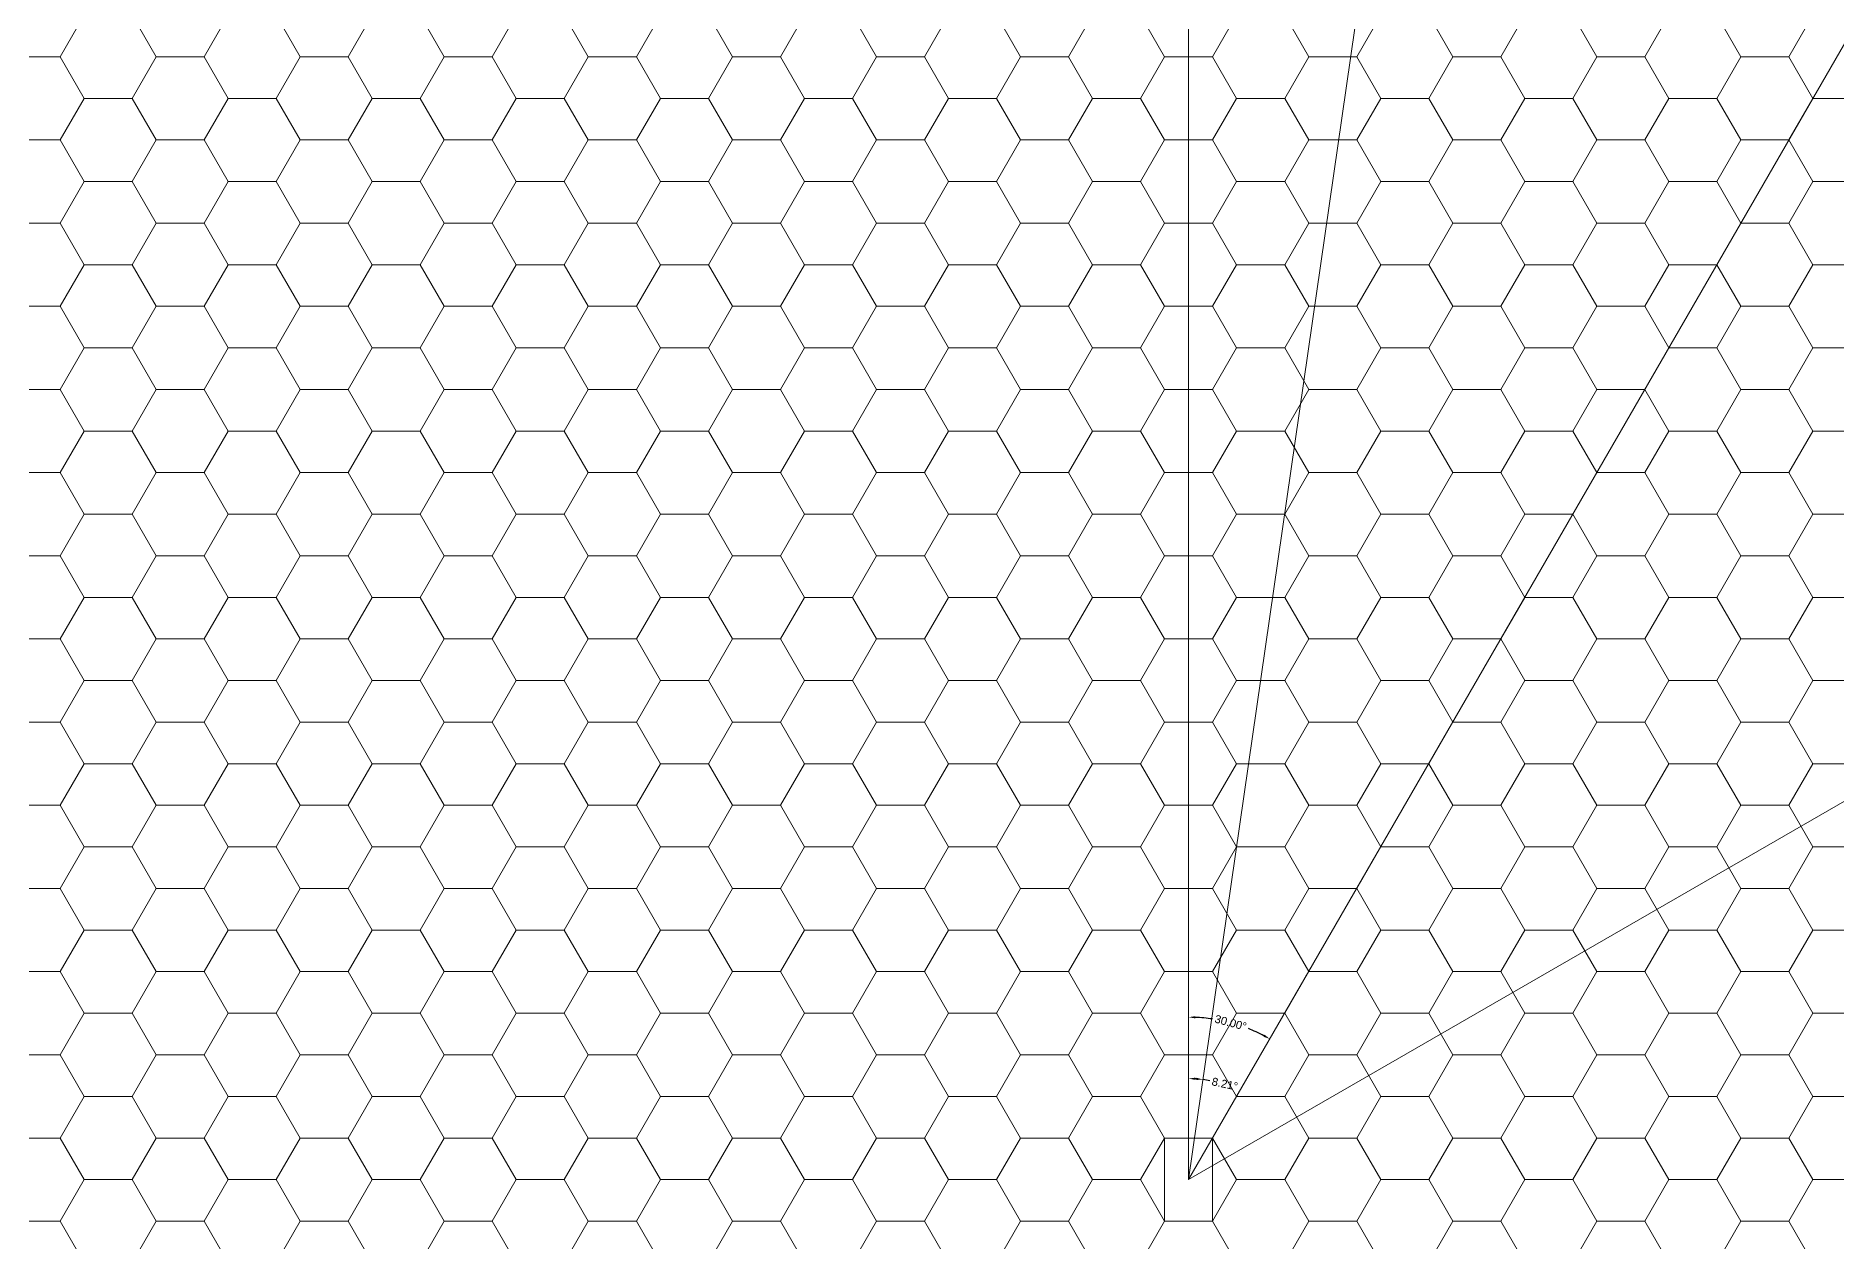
# Model space of a CAD drawing. Header units: inches. Extents: x 59 to 241, y -1 to 185.
# Drawn here: x 126 to 163.5, y 85.3 to 110.42 of the extents above; entities that cross this region are included whole.
import ezdxf

# ---------------------------------------------------------------- set-up
doc = ezdxf.new("R2010")
doc.units = ezdxf.units.IN
doc.header["$MEASUREMENT"] = 0
doc.layers.get('0').update_dxf_attribs({"lineweight": 0})
doc.layers.add('Dimensions', color=7, linetype='Continuous', lineweight=0)
doc.styles.get("Standard").update_dxf_attribs({"font": 'arial.ttf'})
doc.dimstyles.get("Standard").update_dxf_attribs({"dimtxt": 0.166667, "dimasz": 0.14, "dimexe": 0.13, "dimexo": 0.0625, "dimgap": 0.06, "dimtad": 0, "dimzin": 0, "dimdsep": 46, "dimtxsty": 'Standard', "dimcen": 0, "dimazin": 0, "dimtfac": 1, "dimtofl": 0, "dimtmove": 0, "dimatfit": 3, "dimfxl": 1, "dimtfillclr": 7, "dimtolj": 1, "dimtzin": 0, "dimarcsym": 0})

# ---------------------------------------------------------------- blocks, each defined once
blk = doc.blocks.new('*D2')
at = {"layer": 'Defpoints', "color": 0}
for p in [(150, 183.597), (201.759, 176.251), (151.157, 89.781), (150, 86.602), (150, 86.602)]:
    blk.add_point(p, dxfattribs=at)
at = {"layer": 'Dimensions', "color": 7, "linetype": 'ByBlock', "lineweight": -2}
for start, end in [(81.5757, 87.6283), (62.3717, 68.4243)]:
    blk.add_arc((150, 86.602), 3.382, start, end, dxfattribs=at)
at = {"layer": 'Dimensions', "color": 7}
for points in [[(150.14, 90.005), (150.139, 89.959), (150, 89.985)], [(151.557, 89.579), (151.58, 89.62), (151.691, 89.532)]]:
    blk.add_solid(points, dxfattribs=at)
at = {"layer": 'Dimensions', "color": 7, "lineweight": 0, "insert": (150.875, 89.87), "char_height": 0.16667, "attachment_point": 5, "rotation": 345}
blk.add_mtext('\\A1;30.00%%d', dxfattribs=at)
blk = doc.blocks.new('*D3')
at = {"layer": 'Defpoints', "color": 0}
for p in [(150, 183.597), (162, 169.741), (150.201, 88.698), (150, 86.602), (150, 86.602)]:
    blk.add_point(p, dxfattribs=at)
at = {"layer": 'Dimensions', "color": 7, "linetype": 'ByBlock', "lineweight": -2}
for start, end in [(85.5982, 86.1885), (77.9753, 81.7868)]:
    blk.add_arc((150, 86.602), 2.105, start, end, dxfattribs=at)
at = {"layer": 'Dimensions', "color": 7}
for points in [[(150.141, 88.726), (150.139, 88.679), (150, 88.707)], [(150.159, 88.678), (150.164, 88.724), (150.301, 88.686)]]:
    blk.add_solid(points, dxfattribs=at)
at = {"layer": 'Dimensions', "color": 7, "lineweight": 0, "insert": (150.754, 88.594), "char_height": 0.16667, "attachment_point": 5, "rotation": 347.9753}
blk.add_mtext('\\A1;8.21%%d', dxfattribs=at)

msp = doc.modelspace()

# ---------------------------------------------------------------- linework, layer by layer
at = {"color": 7, "linetype": 'Continuous', "lineweight": 0}
for q in [(150, 183.597), (201.759, 176.251), (162, 169.741), (240.92, 139.095)]:
    msp.add_line((150, 86.602), q, dxfattribs=at)
at = {"color": 251, "linetype": 'Continuous', "lineweight": 0}
for p, q in [((149.5, 87.469), (149.5, 85.736)), ((150.5, 87.469), (150.5, 85.736))]:
    msp.add_line(p, q, dxfattribs=at)
at = {"color": 251, "linetype": 'Continuous', "lineweight": 0, "flags": 128}
for points in [[(126.5, 111.717), (125.5, 111.717), (125, 110.851), (125.5, 109.985), (126.5, 109.985), (127, 110.851)], [(129.5, 111.717), (128.5, 111.717), (128, 110.851), (128.5, 109.985), (129.5, 109.985), (130, 110.851)], [(132.5, 111.717), (131.5, 111.717), (131, 110.851), (131.5, 109.985), (132.5, 109.985), (133, 110.851)], [(135.5, 111.717), (134.5, 111.717), (134, 110.851), (134.5, 109.985), (135.5, 109.985), (136, 110.851)], [(138.5, 111.717), (137.5, 111.717), (137, 110.851), (137.5, 109.985), (138.5, 109.985), (139, 110.851)], [(141.5, 111.717), (140.5, 111.717), (140, 110.851), (140.5, 109.985), (141.5, 109.985), (142, 110.851)], [(144.5, 111.717), (143.5, 111.717), (143, 110.851), (143.5, 109.985), (144.5, 109.985), (145, 110.851)], [(147.5, 111.717), (146.5, 111.717), (146, 110.851), (146.5, 109.985), (147.5, 109.985), (148, 110.851)], [(150.5, 111.717), (149.5, 111.717), (149, 110.851), (149.5, 109.985), (150.5, 109.985), (151, 110.851)], [(153.5, 111.717), (152.5, 111.717), (152, 110.851), (152.5, 109.985), (153.5, 109.985), (154, 110.851)], [(156.5, 111.717), (155.5, 111.717), (155, 110.851), (155.5, 109.985), (156.5, 109.985), (157, 110.851)], [(159.5, 111.717), (158.5, 111.717), (158, 110.851), (158.5, 109.985), (159.5, 109.985), (160, 110.851)], [(162.5, 111.717), (161.5, 111.717), (161, 110.851), (161.5, 109.985), (162.5, 109.985), (163, 110.851)], [(128, 110.851), (127, 110.851), (126.5, 109.985), (127, 109.119), (128, 109.119), (128.5, 109.985)], [(131, 110.851), (130, 110.851), (129.5, 109.985), (130, 109.119), (131, 109.119), (131.5, 109.985)], [(134, 110.851), (133, 110.851), (132.5, 109.985), (133, 109.119), (134, 109.119), (134.5, 109.985)], [(137, 110.851), (136, 110.851), (135.5, 109.985), (136, 109.119), (137, 109.119), (137.5, 109.985)], [(140, 110.851), (139, 110.851), (138.5, 109.985), (139, 109.119), (140, 109.119), (140.5, 109.985)], [(143, 110.851), (142, 110.851), (141.5, 109.985), (142, 109.119), (143, 109.119), (143.5, 109.985)], [(146, 110.851), (145, 110.851), (144.5, 109.985), (145, 109.119), (146, 109.119), (146.5, 109.985)], [(149, 110.851), (148, 110.851), (147.5, 109.985), (148, 109.119), (149, 109.119), (149.5, 109.985)], [(152, 110.851), (151, 110.851), (150.5, 109.985), (151, 109.119), (152, 109.119), (152.5, 109.985)], [(155, 110.851), (154, 110.851), (153.5, 109.985), (154, 109.119), (155, 109.119), (155.5, 109.985)], [(158, 110.851), (157, 110.851), (156.5, 109.985), (157, 109.119), (158, 109.119), (158.5, 109.985)], [(161, 110.851), (160, 110.851), (159.5, 109.985), (160, 109.119), (161, 109.119), (161.5, 109.985)], [(164, 110.851), (163, 110.851), (162.5, 109.985), (163, 109.119), (164, 109.119), (164.5, 109.985)], [(126.5, 109.985), (125.5, 109.985), (125, 109.119), (125.5, 108.253), (126.5, 108.253), (127, 109.119)], [(129.5, 109.985), (128.5, 109.985), (128, 109.119), (128.5, 108.253), (129.5, 108.253), (130, 109.119)], [(132.5, 109.985), (131.5, 109.985), (131, 109.119), (131.5, 108.253), (132.5, 108.253), (133, 109.119)], [(135.5, 109.985), (134.5, 109.985), (134, 109.119), (134.5, 108.253), (135.5, 108.253), (136, 109.119)], [(138.5, 109.985), (137.5, 109.985), (137, 109.119), (137.5, 108.253), (138.5, 108.253), (139, 109.119)], [(141.5, 109.985), (140.5, 109.985), (140, 109.119), (140.5, 108.253), (141.5, 108.253), (142, 109.119)], [(144.5, 109.985), (143.5, 109.985), (143, 109.119), (143.5, 108.253), (144.5, 108.253), (145, 109.119)], [(147.5, 109.985), (146.5, 109.985), (146, 109.119), (146.5, 108.253), (147.5, 108.253), (148, 109.119)], [(150.5, 109.985), (149.5, 109.985), (149, 109.119), (149.5, 108.253), (150.5, 108.253), (151, 109.119)], [(153.5, 109.985), (152.5, 109.985), (152, 109.119), (152.5, 108.253), (153.5, 108.253), (154, 109.119)], [(156.5, 109.985), (155.5, 109.985), (155, 109.119), (155.5, 108.253), (156.5, 108.253), (157, 109.119)], [(159.5, 109.985), (158.5, 109.985), (158, 109.119), (158.5, 108.253), (159.5, 108.253), (160, 109.119)], [(162.5, 109.985), (161.5, 109.985), (161, 109.119), (161.5, 108.253), (162.5, 108.253), (163, 109.119)], [(128, 109.119), (127, 109.119), (126.5, 108.253), (127, 107.387), (128, 107.387), (128.5, 108.253)], [(131, 109.119), (130, 109.119), (129.5, 108.253), (130, 107.387), (131, 107.387), (131.5, 108.253)], [(134, 109.119), (133, 109.119), (132.5, 108.253), (133, 107.387), (134, 107.387), (134.5, 108.253)], [(137, 109.119), (136, 109.119), (135.5, 108.253), (136, 107.387), (137, 107.387), (137.5, 108.253)], [(140, 109.119), (139, 109.119), (138.5, 108.253), (139, 107.387), (140, 107.387), (140.5, 108.253)], [(143, 109.119), (142, 109.119), (141.5, 108.253), (142, 107.387), (143, 107.387), (143.5, 108.253)], [(146, 109.119), (145, 109.119), (144.5, 108.253), (145, 107.387), (146, 107.387), (146.5, 108.253)], [(149, 109.119), (148, 109.119), (147.5, 108.253), (148, 107.387), (149, 107.387), (149.5, 108.253)], [(152, 109.119), (151, 109.119), (150.5, 108.253), (151, 107.387), (152, 107.387), (152.5, 108.253)], [(155, 109.119), (154, 109.119), (153.5, 108.253), (154, 107.387), (155, 107.387), (155.5, 108.253)], [(158, 109.119), (157, 109.119), (156.5, 108.253), (157, 107.387), (158, 107.387), (158.5, 108.253)], [(161, 109.119), (160, 109.119), (159.5, 108.253), (160, 107.387), (161, 107.387), (161.5, 108.253)], [(164, 109.119), (163, 109.119), (162.5, 108.253), (163, 107.387), (164, 107.387), (164.5, 108.253)], [(126.5, 108.253), (125.5, 108.253), (125, 107.387), (125.5, 106.521), (126.5, 106.521), (127, 107.387)], [(129.5, 108.253), (128.5, 108.253), (128, 107.387), (128.5, 106.521), (129.5, 106.521), (130, 107.387)], [(132.5, 108.253), (131.5, 108.253), (131, 107.387), (131.5, 106.521), (132.5, 106.521), (133, 107.387)], [(135.5, 108.253), (134.5, 108.253), (134, 107.387), (134.5, 106.521), (135.5, 106.521), (136, 107.387)], [(138.5, 108.253), (137.5, 108.253), (137, 107.387), (137.5, 106.521), (138.5, 106.521), (139, 107.387)], [(141.5, 108.253), (140.5, 108.253), (140, 107.387), (140.5, 106.521), (141.5, 106.521), (142, 107.387)], [(144.5, 108.253), (143.5, 108.253), (143, 107.387), (143.5, 106.521), (144.5, 106.521), (145, 107.387)], [(147.5, 108.253), (146.5, 108.253), (146, 107.387), (146.5, 106.521), (147.5, 106.521), (148, 107.387)], [(150.5, 108.253), (149.5, 108.253), (149, 107.387), (149.5, 106.521), (150.5, 106.521), (151, 107.387)], [(153.5, 108.253), (152.5, 108.253), (152, 107.387), (152.5, 106.521), (153.5, 106.521), (154, 107.387)], [(156.5, 108.253), (155.5, 108.253), (155, 107.387), (155.5, 106.521), (156.5, 106.521), (157, 107.387)], [(159.5, 108.253), (158.5, 108.253), (158, 107.387), (158.5, 106.521), (159.5, 106.521), (160, 107.387)], [(162.5, 108.253), (161.5, 108.253), (161, 107.387), (161.5, 106.521), (162.5, 106.521), (163, 107.387)], [(128, 107.387), (127, 107.387), (126.5, 106.521), (127, 105.655), (128, 105.655), (128.5, 106.521)], [(131, 107.387), (130, 107.387), (129.5, 106.521), (130, 105.655), (131, 105.655), (131.5, 106.521)], [(134, 107.387), (133, 107.387), (132.5, 106.521), (133, 105.655), (134, 105.655), (134.5, 106.521)], [(137, 107.387), (136, 107.387), (135.5, 106.521), (136, 105.655), (137, 105.655), (137.5, 106.521)], [(140, 107.387), (139, 107.387), (138.5, 106.521), (139, 105.655), (140, 105.655), (140.5, 106.521)], [(143, 107.387), (142, 107.387), (141.5, 106.521), (142, 105.655), (143, 105.655), (143.5, 106.521)], [(146, 107.387), (145, 107.387), (144.5, 106.521), (145, 105.655), (146, 105.655), (146.5, 106.521)], [(149, 107.387), (148, 107.387), (147.5, 106.521), (148, 105.655), (149, 105.655), (149.5, 106.521)], [(152, 107.387), (151, 107.387), (150.5, 106.521), (151, 105.655), (152, 105.655), (152.5, 106.521)], [(155, 107.387), (154, 107.387), (153.5, 106.521), (154, 105.655), (155, 105.655), (155.5, 106.521)], [(158, 107.387), (157, 107.387), (156.5, 106.521), (157, 105.655), (158, 105.655), (158.5, 106.521)], [(161, 107.387), (160, 107.387), (159.5, 106.521), (160, 105.655), (161, 105.655), (161.5, 106.521)], [(164, 107.387), (163, 107.387), (162.5, 106.521), (163, 105.655), (164, 105.655), (164.5, 106.521)], [(126.5, 106.521), (125.5, 106.521), (125, 105.655), (125.5, 104.789), (126.5, 104.789), (127, 105.655)], [(129.5, 106.521), (128.5, 106.521), (128, 105.655), (128.5, 104.789), (129.5, 104.789), (130, 105.655)], [(132.5, 106.521), (131.5, 106.521), (131, 105.655), (131.5, 104.789), (132.5, 104.789), (133, 105.655)], [(135.5, 106.521), (134.5, 106.521), (134, 105.655), (134.5, 104.789), (135.5, 104.789), (136, 105.655)], [(138.5, 106.521), (137.5, 106.521), (137, 105.655), (137.5, 104.789), (138.5, 104.789), (139, 105.655)], [(141.5, 106.521), (140.5, 106.521), (140, 105.655), (140.5, 104.789), (141.5, 104.789), (142, 105.655)], [(144.5, 106.521), (143.5, 106.521), (143, 105.655), (143.5, 104.789), (144.5, 104.789), (145, 105.655)], [(147.5, 106.521), (146.5, 106.521), (146, 105.655), (146.5, 104.789), (147.5, 104.789), (148, 105.655)], [(150.5, 106.521), (149.5, 106.521), (149, 105.655), (149.5, 104.789), (150.5, 104.789), (151, 105.655)], [(153.5, 106.521), (152.5, 106.521), (152, 105.655), (152.5, 104.789), (153.5, 104.789), (154, 105.655)], [(156.5, 106.521), (155.5, 106.521), (155, 105.655), (155.5, 104.789), (156.5, 104.789), (157, 105.655)], [(159.5, 106.521), (158.5, 106.521), (158, 105.655), (158.5, 104.789), (159.5, 104.789), (160, 105.655)], [(162.5, 106.521), (161.5, 106.521), (161, 105.655), (161.5, 104.789), (162.5, 104.789), (163, 105.655)], [(128, 105.655), (127, 105.655), (126.5, 104.789), (127, 103.923), (128, 103.923), (128.5, 104.789)], [(131, 105.655), (130, 105.655), (129.5, 104.789), (130, 103.923), (131, 103.923), (131.5, 104.789)], [(134, 105.655), (133, 105.655), (132.5, 104.789), (133, 103.923), (134, 103.923), (134.5, 104.789)], [(137, 105.655), (136, 105.655), (135.5, 104.789), (136, 103.923), (137, 103.923), (137.5, 104.789)], [(140, 105.655), (139, 105.655), (138.5, 104.789), (139, 103.923), (140, 103.923), (140.5, 104.789)], [(143, 105.655), (142, 105.655), (141.5, 104.789), (142, 103.923), (143, 103.923), (143.5, 104.789)], [(146, 105.655), (145, 105.655), (144.5, 104.789), (145, 103.923), (146, 103.923), (146.5, 104.789)], [(149, 105.655), (148, 105.655), (147.5, 104.789), (148, 103.923), (149, 103.923), (149.5, 104.789)], [(152, 105.655), (151, 105.655), (150.5, 104.789), (151, 103.923), (152, 103.923), (152.5, 104.789)], [(155, 105.655), (154, 105.655), (153.5, 104.789), (154, 103.923), (155, 103.923), (155.5, 104.789)], [(158, 105.655), (157, 105.655), (156.5, 104.789), (157, 103.923), (158, 103.923), (158.5, 104.789)], [(161, 105.655), (160, 105.655), (159.5, 104.789), (160, 103.923), (161, 103.923), (161.5, 104.789)], [(164, 105.655), (163, 105.655), (162.5, 104.789), (163, 103.923), (164, 103.923), (164.5, 104.789)], [(126.5, 104.789), (125.5, 104.789), (125, 103.923), (125.5, 103.057), (126.5, 103.057), (127, 103.923)], [(129.5, 104.789), (128.5, 104.789), (128, 103.923), (128.5, 103.057), (129.5, 103.057), (130, 103.923)], [(132.5, 104.789), (131.5, 104.789), (131, 103.923), (131.5, 103.057), (132.5, 103.057), (133, 103.923)], [(135.5, 104.789), (134.5, 104.789), (134, 103.923), (134.5, 103.057), (135.5, 103.057), (136, 103.923)], [(138.5, 104.789), (137.5, 104.789), (137, 103.923), (137.5, 103.057), (138.5, 103.057), (139, 103.923)], [(141.5, 104.789), (140.5, 104.789), (140, 103.923), (140.5, 103.057), (141.5, 103.057), (142, 103.923)], [(144.5, 104.789), (143.5, 104.789), (143, 103.923), (143.5, 103.057), (144.5, 103.057), (145, 103.923)], [(147.5, 104.789), (146.5, 104.789), (146, 103.923), (146.5, 103.057), (147.5, 103.057), (148, 103.923)], [(150.5, 104.789), (149.5, 104.789), (149, 103.923), (149.5, 103.057), (150.5, 103.057), (151, 103.923)], [(153.5, 104.789), (152.5, 104.789), (152, 103.923), (152.5, 103.057), (153.5, 103.057), (154, 103.923)], [(156.5, 104.789), (155.5, 104.789), (155, 103.923), (155.5, 103.057), (156.5, 103.057), (157, 103.923)], [(159.5, 104.789), (158.5, 104.789), (158, 103.923), (158.5, 103.057), (159.5, 103.057), (160, 103.923)], [(162.5, 104.789), (161.5, 104.789), (161, 103.923), (161.5, 103.057), (162.5, 103.057), (163, 103.923)], [(128, 103.923), (127, 103.923), (126.5, 103.057), (127, 102.191), (128, 102.191), (128.5, 103.057)], [(131, 103.923), (130, 103.923), (129.5, 103.057), (130, 102.191), (131, 102.191), (131.5, 103.057)], [(134, 103.923), (133, 103.923), (132.5, 103.057), (133, 102.191), (134, 102.191), (134.5, 103.057)], [(137, 103.923), (136, 103.923), (135.5, 103.057), (136, 102.191), (137, 102.191), (137.5, 103.057)], [(140, 103.923), (139, 103.923), (138.5, 103.057), (139, 102.191), (140, 102.191), (140.5, 103.057)], [(143, 103.923), (142, 103.923), (141.5, 103.057), (142, 102.191), (143, 102.191), (143.5, 103.057)], [(146, 103.923), (145, 103.923), (144.5, 103.057), (145, 102.191), (146, 102.191), (146.5, 103.057)], [(149, 103.923), (148, 103.923), (147.5, 103.057), (148, 102.191), (149, 102.191), (149.5, 103.057)], [(152, 103.923), (151, 103.923), (150.5, 103.057), (151, 102.191), (152, 102.191), (152.5, 103.057)], [(155, 103.923), (154, 103.923), (153.5, 103.057), (154, 102.191), (155, 102.191), (155.5, 103.057)], [(158, 103.923), (157, 103.923), (156.5, 103.057), (157, 102.191), (158, 102.191), (158.5, 103.057)], [(161, 103.923), (160, 103.923), (159.5, 103.057), (160, 102.191), (161, 102.191), (161.5, 103.057)], [(164, 103.923), (163, 103.923), (162.5, 103.057), (163, 102.191), (164, 102.191), (164.5, 103.057)], [(126.5, 103.057), (125.5, 103.057), (125, 102.191), (125.5, 101.325), (126.5, 101.325), (127, 102.191)], [(129.5, 103.057), (128.5, 103.057), (128, 102.191), (128.5, 101.325), (129.5, 101.325), (130, 102.191)], [(132.5, 103.057), (131.5, 103.057), (131, 102.191), (131.5, 101.325), (132.5, 101.325), (133, 102.191)], [(135.5, 103.057), (134.5, 103.057), (134, 102.191), (134.5, 101.325), (135.5, 101.325), (136, 102.191)], [(138.5, 103.057), (137.5, 103.057), (137, 102.191), (137.5, 101.325), (138.5, 101.325), (139, 102.191)], [(141.5, 103.057), (140.5, 103.057), (140, 102.191), (140.5, 101.325), (141.5, 101.325), (142, 102.191)], [(144.5, 103.057), (143.5, 103.057), (143, 102.191), (143.5, 101.325), (144.5, 101.325), (145, 102.191)], [(147.5, 103.057), (146.5, 103.057), (146, 102.191), (146.5, 101.325), (147.5, 101.325), (148, 102.191)], [(150.5, 103.057), (149.5, 103.057), (149, 102.191), (149.5, 101.325), (150.5, 101.325), (151, 102.191)], [(153.5, 103.057), (152.5, 103.057), (152, 102.191), (152.5, 101.325), (153.5, 101.325), (154, 102.191)], [(156.5, 103.057), (155.5, 103.057), (155, 102.191), (155.5, 101.325), (156.5, 101.325), (157, 102.191)], [(159.5, 103.057), (158.5, 103.057), (158, 102.191), (158.5, 101.325), (159.5, 101.325), (160, 102.191)], [(162.5, 103.057), (161.5, 103.057), (161, 102.191), (161.5, 101.325), (162.5, 101.325), (163, 102.191)], [(128, 102.191), (127, 102.191), (126.5, 101.325), (127, 100.459), (128, 100.459), (128.5, 101.325)], [(131, 102.191), (130, 102.191), (129.5, 101.325), (130, 100.459), (131, 100.459), (131.5, 101.325)], [(134, 102.191), (133, 102.191), (132.5, 101.325), (133, 100.459), (134, 100.459), (134.5, 101.325)], [(137, 102.191), (136, 102.191), (135.5, 101.325), (136, 100.459), (137, 100.459), (137.5, 101.325)], [(140, 102.191), (139, 102.191), (138.5, 101.325), (139, 100.459), (140, 100.459), (140.5, 101.325)], [(143, 102.191), (142, 102.191), (141.5, 101.325), (142, 100.459), (143, 100.459), (143.5, 101.325)], [(146, 102.191), (145, 102.191), (144.5, 101.325), (145, 100.459), (146, 100.459), (146.5, 101.325)], [(149, 102.191), (148, 102.191), (147.5, 101.325), (148, 100.459), (149, 100.459), (149.5, 101.325)], [(152, 102.191), (151, 102.191), (150.5, 101.325), (151, 100.459), (152, 100.459), (152.5, 101.325)], [(155, 102.191), (154, 102.191), (153.5, 101.325), (154, 100.459), (155, 100.459), (155.5, 101.325)], [(158, 102.191), (157, 102.191), (156.5, 101.325), (157, 100.459), (158, 100.459), (158.5, 101.325)], [(161, 102.191), (160, 102.191), (159.5, 101.325), (160, 100.459), (161, 100.459), (161.5, 101.325)], [(164, 102.191), (163, 102.191), (162.5, 101.325), (163, 100.459), (164, 100.459), (164.5, 101.325)], [(126.5, 101.325), (125.5, 101.325), (125, 100.459), (125.5, 99.593), (126.5, 99.593), (127, 100.459)], [(129.5, 101.325), (128.5, 101.325), (128, 100.459), (128.5, 99.593), (129.5, 99.593), (130, 100.459)], [(132.5, 101.325), (131.5, 101.325), (131, 100.459), (131.5, 99.593), (132.5, 99.593), (133, 100.459)], [(135.5, 101.325), (134.5, 101.325), (134, 100.459), (134.5, 99.593), (135.5, 99.593), (136, 100.459)], [(138.5, 101.325), (137.5, 101.325), (137, 100.459), (137.5, 99.593), (138.5, 99.593), (139, 100.459)], [(141.5, 101.325), (140.5, 101.325), (140, 100.459), (140.5, 99.593), (141.5, 99.593), (142, 100.459)], [(144.5, 101.325), (143.5, 101.325), (143, 100.459), (143.5, 99.593), (144.5, 99.593), (145, 100.459)], [(147.5, 101.325), (146.5, 101.325), (146, 100.459), (146.5, 99.593), (147.5, 99.593), (148, 100.459)], [(150.5, 101.325), (149.5, 101.325), (149, 100.459), (149.5, 99.593), (150.5, 99.593), (151, 100.459)], [(153.5, 101.325), (152.5, 101.325), (152, 100.459), (152.5, 99.593), (153.5, 99.593), (154, 100.459)], [(156.5, 101.325), (155.5, 101.325), (155, 100.459), (155.5, 99.593), (156.5, 99.593), (157, 100.459)], [(159.5, 101.325), (158.5, 101.325), (158, 100.459), (158.5, 99.593), (159.5, 99.593), (160, 100.459)], [(162.5, 101.325), (161.5, 101.325), (161, 100.459), (161.5, 99.593), (162.5, 99.593), (163, 100.459)], [(128, 100.459), (127, 100.459), (126.5, 99.593), (127, 98.727), (128, 98.727), (128.5, 99.593)], [(131, 100.459), (130, 100.459), (129.5, 99.593), (130, 98.727), (131, 98.727), (131.5, 99.593)], [(134, 100.459), (133, 100.459), (132.5, 99.593), (133, 98.727), (134, 98.727), (134.5, 99.593)], [(137, 100.459), (136, 100.459), (135.5, 99.593), (136, 98.727), (137, 98.727), (137.5, 99.593)], [(140, 100.459), (139, 100.459), (138.5, 99.593), (139, 98.727), (140, 98.727), (140.5, 99.593)], [(143, 100.459), (142, 100.459), (141.5, 99.593), (142, 98.727), (143, 98.727), (143.5, 99.593)], [(146, 100.459), (145, 100.459), (144.5, 99.593), (145, 98.727), (146, 98.727), (146.5, 99.593)], [(149, 100.459), (148, 100.459), (147.5, 99.593), (148, 98.727), (149, 98.727), (149.5, 99.593)], [(152, 100.459), (151, 100.459), (150.5, 99.593), (151, 98.727), (152, 98.727), (152.5, 99.593)], [(155, 100.459), (154, 100.459), (153.5, 99.593), (154, 98.727), (155, 98.727), (155.5, 99.593)], [(158, 100.459), (157, 100.459), (156.5, 99.593), (157, 98.727), (158, 98.727), (158.5, 99.593)], [(161, 100.459), (160, 100.459), (159.5, 99.593), (160, 98.727), (161, 98.727), (161.5, 99.593)], [(164, 100.459), (163, 100.459), (162.5, 99.593), (163, 98.727), (164, 98.727), (164.5, 99.593)], [(126.5, 99.593), (125.5, 99.593), (125, 98.727), (125.5, 97.861), (126.5, 97.861), (127, 98.727)], [(129.5, 99.593), (128.5, 99.593), (128, 98.727), (128.5, 97.861), (129.5, 97.861), (130, 98.727)], [(132.5, 99.593), (131.5, 99.593), (131, 98.727), (131.5, 97.861), (132.5, 97.861), (133, 98.727)], [(135.5, 99.593), (134.5, 99.593), (134, 98.727), (134.5, 97.861), (135.5, 97.861), (136, 98.727)], [(138.5, 99.593), (137.5, 99.593), (137, 98.727), (137.5, 97.861), (138.5, 97.861), (139, 98.727)], [(141.5, 99.593), (140.5, 99.593), (140, 98.727), (140.5, 97.861), (141.5, 97.861), (142, 98.727)], [(144.5, 99.593), (143.5, 99.593), (143, 98.727), (143.5, 97.861), (144.5, 97.861), (145, 98.727)], [(147.5, 99.593), (146.5, 99.593), (146, 98.727), (146.5, 97.861), (147.5, 97.861), (148, 98.727)], [(150.5, 99.593), (149.5, 99.593), (149, 98.727), (149.5, 97.861), (150.5, 97.861), (151, 98.727)], [(153.5, 99.593), (152.5, 99.593), (152, 98.727), (152.5, 97.861), (153.5, 97.861), (154, 98.727)], [(156.5, 99.593), (155.5, 99.593), (155, 98.727), (155.5, 97.861), (156.5, 97.861), (157, 98.727)], [(159.5, 99.593), (158.5, 99.593), (158, 98.727), (158.5, 97.861), (159.5, 97.861), (160, 98.727)], [(162.5, 99.593), (161.5, 99.593), (161, 98.727), (161.5, 97.861), (162.5, 97.861), (163, 98.727)], [(128, 98.727), (127, 98.727), (126.5, 97.861), (127, 96.995), (128, 96.995), (128.5, 97.861)], [(131, 98.727), (130, 98.727), (129.5, 97.861), (130, 96.995), (131, 96.995), (131.5, 97.861)], [(134, 98.727), (133, 98.727), (132.5, 97.861), (133, 96.995), (134, 96.995), (134.5, 97.861)], [(137, 98.727), (136, 98.727), (135.5, 97.861), (136, 96.995), (137, 96.995), (137.5, 97.861)], [(140, 98.727), (139, 98.727), (138.5, 97.861), (139, 96.995), (140, 96.995), (140.5, 97.861)], [(143, 98.727), (142, 98.727), (141.5, 97.861), (142, 96.995), (143, 96.995), (143.5, 97.861)], [(146, 98.727), (145, 98.727), (144.5, 97.861), (145, 96.995), (146, 96.995), (146.5, 97.861)], [(149, 98.727), (148, 98.727), (147.5, 97.861), (148, 96.995), (149, 96.995), (149.5, 97.861)], [(152, 98.727), (151, 98.727), (150.5, 97.861), (151, 96.995), (152, 96.995), (152.5, 97.861)], [(155, 98.727), (154, 98.727), (153.5, 97.861), (154, 96.995), (155, 96.995), (155.5, 97.861)], [(158, 98.727), (157, 98.727), (156.5, 97.861), (157, 96.995), (158, 96.995), (158.5, 97.861)], [(161, 98.727), (160, 98.727), (159.5, 97.861), (160, 96.995), (161, 96.995), (161.5, 97.861)], [(164, 98.727), (163, 98.727), (162.5, 97.861), (163, 96.995), (164, 96.995), (164.5, 97.861)], [(126.5, 97.861), (125.5, 97.861), (125, 96.995), (125.5, 96.129), (126.5, 96.129), (127, 96.995)], [(129.5, 97.861), (128.5, 97.861), (128, 96.995), (128.5, 96.129), (129.5, 96.129), (130, 96.995)], [(132.5, 97.861), (131.5, 97.861), (131, 96.995), (131.5, 96.129), (132.5, 96.129), (133, 96.995)], [(135.5, 97.861), (134.5, 97.861), (134, 96.995), (134.5, 96.129), (135.5, 96.129), (136, 96.995)], [(138.5, 97.861), (137.5, 97.861), (137, 96.995), (137.5, 96.129), (138.5, 96.129), (139, 96.995)], [(141.5, 97.861), (140.5, 97.861), (140, 96.995), (140.5, 96.129), (141.5, 96.129), (142, 96.995)], [(144.5, 97.861), (143.5, 97.861), (143, 96.995), (143.5, 96.129), (144.5, 96.129), (145, 96.995)], [(147.5, 97.861), (146.5, 97.861), (146, 96.995), (146.5, 96.129), (147.5, 96.129), (148, 96.995)], [(150.5, 97.861), (149.5, 97.861), (149, 96.995), (149.5, 96.129), (150.5, 96.129), (151, 96.995)], [(153.5, 97.861), (152.5, 97.861), (152, 96.995), (152.5, 96.129), (153.5, 96.129), (154, 96.995)], [(156.5, 97.861), (155.5, 97.861), (155, 96.995), (155.5, 96.129), (156.5, 96.129), (157, 96.995)], [(159.5, 97.861), (158.5, 97.861), (158, 96.995), (158.5, 96.129), (159.5, 96.129), (160, 96.995)], [(162.5, 97.861), (161.5, 97.861), (161, 96.995), (161.5, 96.129), (162.5, 96.129), (163, 96.995)], [(128, 96.995), (127, 96.995), (126.5, 96.129), (127, 95.263), (128, 95.263), (128.5, 96.129)], [(131, 96.995), (130, 96.995), (129.5, 96.129), (130, 95.263), (131, 95.263), (131.5, 96.129)], [(134, 96.995), (133, 96.995), (132.5, 96.129), (133, 95.263), (134, 95.263), (134.5, 96.129)], [(137, 96.995), (136, 96.995), (135.5, 96.129), (136, 95.263), (137, 95.263), (137.5, 96.129)], [(140, 96.995), (139, 96.995), (138.5, 96.129), (139, 95.263), (140, 95.263), (140.5, 96.129)], [(143, 96.995), (142, 96.995), (141.5, 96.129), (142, 95.263), (143, 95.263), (143.5, 96.129)], [(146, 96.995), (145, 96.995), (144.5, 96.129), (145, 95.263), (146, 95.263), (146.5, 96.129)], [(149, 96.995), (148, 96.995), (147.5, 96.129), (148, 95.263), (149, 95.263), (149.5, 96.129)], [(152, 96.995), (151, 96.995), (150.5, 96.129), (151, 95.263), (152, 95.263), (152.5, 96.129)], [(155, 96.995), (154, 96.995), (153.5, 96.129), (154, 95.263), (155, 95.263), (155.5, 96.129)], [(158, 96.995), (157, 96.995), (156.5, 96.129), (157, 95.263), (158, 95.263), (158.5, 96.129)], [(161, 96.995), (160, 96.995), (159.5, 96.129), (160, 95.263), (161, 95.263), (161.5, 96.129)], [(164, 96.995), (163, 96.995), (162.5, 96.129), (163, 95.263), (164, 95.263), (164.5, 96.129)], [(126.5, 96.129), (125.5, 96.129), (125, 95.263), (125.5, 94.397), (126.5, 94.397), (127, 95.263)], [(129.5, 96.129), (128.5, 96.129), (128, 95.263), (128.5, 94.397), (129.5, 94.397), (130, 95.263)], [(132.5, 96.129), (131.5, 96.129), (131, 95.263), (131.5, 94.397), (132.5, 94.397), (133, 95.263)], [(135.5, 96.129), (134.5, 96.129), (134, 95.263), (134.5, 94.397), (135.5, 94.397), (136, 95.263)], [(138.5, 96.129), (137.5, 96.129), (137, 95.263), (137.5, 94.397), (138.5, 94.397), (139, 95.263)], [(141.5, 96.129), (140.5, 96.129), (140, 95.263), (140.5, 94.397), (141.5, 94.397), (142, 95.263)], [(144.5, 96.129), (143.5, 96.129), (143, 95.263), (143.5, 94.397), (144.5, 94.397), (145, 95.263)], [(147.5, 96.129), (146.5, 96.129), (146, 95.263), (146.5, 94.397), (147.5, 94.397), (148, 95.263)], [(150.5, 96.129), (149.5, 96.129), (149, 95.263), (149.5, 94.397), (150.5, 94.397), (151, 95.263)], [(153.5, 96.129), (152.5, 96.129), (152, 95.263), (152.5, 94.397), (153.5, 94.397), (154, 95.263)], [(156.5, 96.129), (155.5, 96.129), (155, 95.263), (155.5, 94.397), (156.5, 94.397), (157, 95.263)], [(159.5, 96.129), (158.5, 96.129), (158, 95.263), (158.5, 94.397), (159.5, 94.397), (160, 95.263)], [(162.5, 96.129), (161.5, 96.129), (161, 95.263), (161.5, 94.397), (162.5, 94.397), (163, 95.263)], [(128, 95.263), (127, 95.263), (126.5, 94.397), (127, 93.531), (128, 93.531), (128.5, 94.397)], [(131, 95.263), (130, 95.263), (129.5, 94.397), (130, 93.531), (131, 93.531), (131.5, 94.397)], [(134, 95.263), (133, 95.263), (132.5, 94.397), (133, 93.531), (134, 93.531), (134.5, 94.397)], [(137, 95.263), (136, 95.263), (135.5, 94.397), (136, 93.531), (137, 93.531), (137.5, 94.397)], [(140, 95.263), (139, 95.263), (138.5, 94.397), (139, 93.531), (140, 93.531), (140.5, 94.397)], [(143, 95.263), (142, 95.263), (141.5, 94.397), (142, 93.531), (143, 93.531), (143.5, 94.397)], [(146, 95.263), (145, 95.263), (144.5, 94.397), (145, 93.531), (146, 93.531), (146.5, 94.397)], [(149, 95.263), (148, 95.263), (147.5, 94.397), (148, 93.531), (149, 93.531), (149.5, 94.397)], [(152, 95.263), (151, 95.263), (150.5, 94.397), (151, 93.531), (152, 93.531), (152.5, 94.397)], [(155, 95.263), (154, 95.263), (153.5, 94.397), (154, 93.531), (155, 93.531), (155.5, 94.397)], [(158, 95.263), (157, 95.263), (156.5, 94.397), (157, 93.531), (158, 93.531), (158.5, 94.397)], [(161, 95.263), (160, 95.263), (159.5, 94.397), (160, 93.531), (161, 93.531), (161.5, 94.397)], [(164, 95.263), (163, 95.263), (162.5, 94.397), (163, 93.531), (164, 93.531), (164.5, 94.397)], [(126.5, 94.397), (125.5, 94.397), (125, 93.531), (125.5, 92.665), (126.5, 92.665), (127, 93.531)], [(129.5, 94.397), (128.5, 94.397), (128, 93.531), (128.5, 92.665), (129.5, 92.665), (130, 93.531)], [(132.5, 94.397), (131.5, 94.397), (131, 93.531), (131.5, 92.665), (132.5, 92.665), (133, 93.531)], [(135.5, 94.397), (134.5, 94.397), (134, 93.531), (134.5, 92.665), (135.5, 92.665), (136, 93.531)], [(138.5, 94.397), (137.5, 94.397), (137, 93.531), (137.5, 92.665), (138.5, 92.665), (139, 93.531)], [(141.5, 94.397), (140.5, 94.397), (140, 93.531), (140.5, 92.665), (141.5, 92.665), (142, 93.531)], [(144.5, 94.397), (143.5, 94.397), (143, 93.531), (143.5, 92.665), (144.5, 92.665), (145, 93.531)], [(147.5, 94.397), (146.5, 94.397), (146, 93.531), (146.5, 92.665), (147.5, 92.665), (148, 93.531)], [(150.5, 94.397), (149.5, 94.397), (149, 93.531), (149.5, 92.665), (150.5, 92.665), (151, 93.531)], [(153.5, 94.397), (152.5, 94.397), (152, 93.531), (152.5, 92.665), (153.5, 92.665), (154, 93.531)], [(156.5, 94.397), (155.5, 94.397), (155, 93.531), (155.5, 92.665), (156.5, 92.665), (157, 93.531)], [(159.5, 94.397), (158.5, 94.397), (158, 93.531), (158.5, 92.665), (159.5, 92.665), (160, 93.531)], [(162.5, 94.397), (161.5, 94.397), (161, 93.531), (161.5, 92.665), (162.5, 92.665), (163, 93.531)], [(128, 93.531), (127, 93.531), (126.5, 92.665), (127, 91.799), (128, 91.799), (128.5, 92.665)], [(131, 93.531), (130, 93.531), (129.5, 92.665), (130, 91.799), (131, 91.799), (131.5, 92.665)], [(134, 93.531), (133, 93.531), (132.5, 92.665), (133, 91.799), (134, 91.799), (134.5, 92.665)], [(137, 93.531), (136, 93.531), (135.5, 92.665), (136, 91.799), (137, 91.799), (137.5, 92.665)], [(140, 93.531), (139, 93.531), (138.5, 92.665), (139, 91.799), (140, 91.799), (140.5, 92.665)], [(143, 93.531), (142, 93.531), (141.5, 92.665), (142, 91.799), (143, 91.799), (143.5, 92.665)], [(146, 93.531), (145, 93.531), (144.5, 92.665), (145, 91.799), (146, 91.799), (146.5, 92.665)], [(149, 93.531), (148, 93.531), (147.5, 92.665), (148, 91.799), (149, 91.799), (149.5, 92.665)], [(152, 93.531), (151, 93.531), (150.5, 92.665), (151, 91.799), (152, 91.799), (152.5, 92.665)], [(155, 93.531), (154, 93.531), (153.5, 92.665), (154, 91.799), (155, 91.799), (155.5, 92.665)], [(158, 93.531), (157, 93.531), (156.5, 92.665), (157, 91.799), (158, 91.799), (158.5, 92.665)], [(161, 93.531), (160, 93.531), (159.5, 92.665), (160, 91.799), (161, 91.799), (161.5, 92.665)], [(164, 93.531), (163, 93.531), (162.5, 92.665), (163, 91.799), (164, 91.799), (164.5, 92.665)], [(126.5, 92.665), (125.5, 92.665), (125, 91.799), (125.5, 90.933), (126.5, 90.933), (127, 91.799)], [(129.5, 92.665), (128.5, 92.665), (128, 91.799), (128.5, 90.933), (129.5, 90.933), (130, 91.799)], [(132.5, 92.665), (131.5, 92.665), (131, 91.799), (131.5, 90.933), (132.5, 90.933), (133, 91.799)], [(135.5, 92.665), (134.5, 92.665), (134, 91.799), (134.5, 90.933), (135.5, 90.933), (136, 91.799)], [(138.5, 92.665), (137.5, 92.665), (137, 91.799), (137.5, 90.933), (138.5, 90.933), (139, 91.799)], [(141.5, 92.665), (140.5, 92.665), (140, 91.799), (140.5, 90.933), (141.5, 90.933), (142, 91.799)], [(144.5, 92.665), (143.5, 92.665), (143, 91.799), (143.5, 90.933), (144.5, 90.933), (145, 91.799)], [(147.5, 92.665), (146.5, 92.665), (146, 91.799), (146.5, 90.933), (147.5, 90.933), (148, 91.799)], [(150.5, 92.665), (149.5, 92.665), (149, 91.799), (149.5, 90.933), (150.5, 90.933), (151, 91.799)], [(153.5, 92.665), (152.5, 92.665), (152, 91.799), (152.5, 90.933), (153.5, 90.933), (154, 91.799)], [(156.5, 92.665), (155.5, 92.665), (155, 91.799), (155.5, 90.933), (156.5, 90.933), (157, 91.799)], [(159.5, 92.665), (158.5, 92.665), (158, 91.799), (158.5, 90.933), (159.5, 90.933), (160, 91.799)], [(162.5, 92.665), (161.5, 92.665), (161, 91.799), (161.5, 90.933), (162.5, 90.933), (163, 91.799)], [(128, 91.799), (127, 91.799), (126.5, 90.933), (127, 90.067), (128, 90.067), (128.5, 90.933)], [(131, 91.799), (130, 91.799), (129.5, 90.933), (130, 90.067), (131, 90.067), (131.5, 90.933)], [(134, 91.799), (133, 91.799), (132.5, 90.933), (133, 90.067), (134, 90.067), (134.5, 90.933)], [(137, 91.799), (136, 91.799), (135.5, 90.933), (136, 90.067), (137, 90.067), (137.5, 90.933)], [(140, 91.799), (139, 91.799), (138.5, 90.933), (139, 90.067), (140, 90.067), (140.5, 90.933)], [(143, 91.799), (142, 91.799), (141.5, 90.933), (142, 90.067), (143, 90.067), (143.5, 90.933)], [(146, 91.799), (145, 91.799), (144.5, 90.933), (145, 90.067), (146, 90.067), (146.5, 90.933)], [(149, 91.799), (148, 91.799), (147.5, 90.933), (148, 90.067), (149, 90.067), (149.5, 90.933)], [(152, 91.799), (151, 91.799), (150.5, 90.933), (151, 90.067), (152, 90.067), (152.5, 90.933)], [(155, 91.799), (154, 91.799), (153.5, 90.933), (154, 90.067), (155, 90.067), (155.5, 90.933)], [(158, 91.799), (157, 91.799), (156.5, 90.933), (157, 90.067), (158, 90.067), (158.5, 90.933)], [(161, 91.799), (160, 91.799), (159.5, 90.933), (160, 90.067), (161, 90.067), (161.5, 90.933)], [(164, 91.799), (163, 91.799), (162.5, 90.933), (163, 90.067), (164, 90.067), (164.5, 90.933)], [(126.5, 90.933), (125.5, 90.933), (125, 90.067), (125.5, 89.201), (126.5, 89.201), (127, 90.067)], [(129.5, 90.933), (128.5, 90.933), (128, 90.067), (128.5, 89.201), (129.5, 89.201), (130, 90.067)], [(132.5, 90.933), (131.5, 90.933), (131, 90.067), (131.5, 89.201), (132.5, 89.201), (133, 90.067)], [(135.5, 90.933), (134.5, 90.933), (134, 90.067), (134.5, 89.201), (135.5, 89.201), (136, 90.067)], [(138.5, 90.933), (137.5, 90.933), (137, 90.067), (137.5, 89.201), (138.5, 89.201), (139, 90.067)], [(141.5, 90.933), (140.5, 90.933), (140, 90.067), (140.5, 89.201), (141.5, 89.201), (142, 90.067)], [(144.5, 90.933), (143.5, 90.933), (143, 90.067), (143.5, 89.201), (144.5, 89.201), (145, 90.067)], [(147.5, 90.933), (146.5, 90.933), (146, 90.067), (146.5, 89.201), (147.5, 89.201), (148, 90.067)], [(150.5, 90.933), (149.5, 90.933), (149, 90.067), (149.5, 89.201), (150.5, 89.201), (151, 90.067)], [(153.5, 90.933), (152.5, 90.933), (152, 90.067), (152.5, 89.201), (153.5, 89.201), (154, 90.067)], [(156.5, 90.933), (155.5, 90.933), (155, 90.067), (155.5, 89.201), (156.5, 89.201), (157, 90.067)], [(159.5, 90.933), (158.5, 90.933), (158, 90.067), (158.5, 89.201), (159.5, 89.201), (160, 90.067)], [(162.5, 90.933), (161.5, 90.933), (161, 90.067), (161.5, 89.201), (162.5, 89.201), (163, 90.067)], [(128, 90.067), (127, 90.067), (126.5, 89.201), (127, 88.335), (128, 88.335), (128.5, 89.201)], [(131, 90.067), (130, 90.067), (129.5, 89.201), (130, 88.335), (131, 88.335), (131.5, 89.201)], [(134, 90.067), (133, 90.067), (132.5, 89.201), (133, 88.335), (134, 88.335), (134.5, 89.201)], [(137, 90.067), (136, 90.067), (135.5, 89.201), (136, 88.335), (137, 88.335), (137.5, 89.201)], [(140, 90.067), (139, 90.067), (138.5, 89.201), (139, 88.335), (140, 88.335), (140.5, 89.201)], [(143, 90.067), (142, 90.067), (141.5, 89.201), (142, 88.335), (143, 88.335), (143.5, 89.201)], [(146, 90.067), (145, 90.067), (144.5, 89.201), (145, 88.335), (146, 88.335), (146.5, 89.201)], [(149, 90.067), (148, 90.067), (147.5, 89.201), (148, 88.335), (149, 88.335), (149.5, 89.201)], [(152, 90.067), (151, 90.067), (150.5, 89.201), (151, 88.335), (152, 88.335), (152.5, 89.201)], [(155, 90.067), (154, 90.067), (153.5, 89.201), (154, 88.335), (155, 88.335), (155.5, 89.201)], [(158, 90.067), (157, 90.067), (156.5, 89.201), (157, 88.335), (158, 88.335), (158.5, 89.201)], [(161, 90.067), (160, 90.067), (159.5, 89.201), (160, 88.335), (161, 88.335), (161.5, 89.201)], [(164, 90.067), (163, 90.067), (162.5, 89.201), (163, 88.335), (164, 88.335), (164.5, 89.201)], [(126.5, 89.201), (125.5, 89.201), (125, 88.335), (125.5, 87.469), (126.5, 87.469), (127, 88.335)], [(129.5, 89.201), (128.5, 89.201), (128, 88.335), (128.5, 87.469), (129.5, 87.469), (130, 88.335)], [(132.5, 89.201), (131.5, 89.201), (131, 88.335), (131.5, 87.469), (132.5, 87.469), (133, 88.335)], [(135.5, 89.201), (134.5, 89.201), (134, 88.335), (134.5, 87.469), (135.5, 87.469), (136, 88.335)], [(138.5, 89.201), (137.5, 89.201), (137, 88.335), (137.5, 87.469), (138.5, 87.469), (139, 88.335)], [(141.5, 89.201), (140.5, 89.201), (140, 88.335), (140.5, 87.469), (141.5, 87.469), (142, 88.335)], [(144.5, 89.201), (143.5, 89.201), (143, 88.335), (143.5, 87.469), (144.5, 87.469), (145, 88.335)], [(147.5, 89.201), (146.5, 89.201), (146, 88.335), (146.5, 87.469), (147.5, 87.469), (148, 88.335)], [(150.5, 89.201), (149.5, 89.201), (149, 88.335), (149.5, 87.469), (150.5, 87.469), (151, 88.335)], [(153.5, 89.201), (152.5, 89.201), (152, 88.335), (152.5, 87.469), (153.5, 87.469), (154, 88.335)], [(156.5, 89.201), (155.5, 89.201), (155, 88.335), (155.5, 87.469), (156.5, 87.469), (157, 88.335)], [(159.5, 89.201), (158.5, 89.201), (158, 88.335), (158.5, 87.469), (159.5, 87.469), (160, 88.335)], [(162.5, 89.201), (161.5, 89.201), (161, 88.335), (161.5, 87.469), (162.5, 87.469), (163, 88.335)], [(128, 88.335), (127, 88.335), (126.5, 87.469), (127, 86.602), (128, 86.602), (128.5, 87.469)], [(131, 88.335), (130, 88.335), (129.5, 87.469), (130, 86.602), (131, 86.602), (131.5, 87.469)], [(134, 88.335), (133, 88.335), (132.5, 87.469), (133, 86.602), (134, 86.602), (134.5, 87.469)], [(137, 88.335), (136, 88.335), (135.5, 87.469), (136, 86.602), (137, 86.602), (137.5, 87.469)], [(140, 88.335), (139, 88.335), (138.5, 87.469), (139, 86.602), (140, 86.602), (140.5, 87.469)], [(143, 88.335), (142, 88.335), (141.5, 87.469), (142, 86.602), (143, 86.602), (143.5, 87.469)], [(146, 88.335), (145, 88.335), (144.5, 87.469), (145, 86.602), (146, 86.602), (146.5, 87.469)], [(149, 88.335), (148, 88.335), (147.5, 87.469), (148, 86.602), (149, 86.602), (149.5, 87.469)], [(152, 88.335), (151, 88.335), (150.5, 87.469), (151, 86.602), (152, 86.602), (152.5, 87.469)], [(155, 88.335), (154, 88.335), (153.5, 87.469), (154, 86.602), (155, 86.602), (155.5, 87.469)], [(158, 88.335), (157, 88.335), (156.5, 87.469), (157, 86.602), (158, 86.602), (158.5, 87.469)], [(161, 88.335), (160, 88.335), (159.5, 87.469), (160, 86.602), (161, 86.602), (161.5, 87.469)], [(164, 88.335), (163, 88.335), (162.5, 87.469), (163, 86.602), (164, 86.602), (164.5, 87.469)], [(126.5, 87.469), (125.5, 87.469), (125, 86.602), (125.5, 85.736), (126.5, 85.736), (127, 86.602)], [(129.5, 87.469), (128.5, 87.469), (128, 86.602), (128.5, 85.736), (129.5, 85.736), (130, 86.602)], [(132.5, 87.469), (131.5, 87.469), (131, 86.602), (131.5, 85.736), (132.5, 85.736), (133, 86.602)], [(135.5, 87.469), (134.5, 87.469), (134, 86.602), (134.5, 85.736), (135.5, 85.736), (136, 86.602)], [(138.5, 87.469), (137.5, 87.469), (137, 86.602), (137.5, 85.736), (138.5, 85.736), (139, 86.602)], [(141.5, 87.469), (140.5, 87.469), (140, 86.602), (140.5, 85.736), (141.5, 85.736), (142, 86.602)], [(144.5, 87.469), (143.5, 87.469), (143, 86.602), (143.5, 85.736), (144.5, 85.736), (145, 86.602)], [(147.5, 87.469), (146.5, 87.469), (146, 86.602), (146.5, 85.736), (147.5, 85.736), (148, 86.602)], [(150.5, 87.469), (149.5, 87.469), (149, 86.602), (149.5, 85.736), (150.5, 85.736), (151, 86.602)], [(153.5, 87.469), (152.5, 87.469), (152, 86.602), (152.5, 85.736), (153.5, 85.736), (154, 86.602)], [(156.5, 87.469), (155.5, 87.469), (155, 86.602), (155.5, 85.736), (156.5, 85.736), (157, 86.602)], [(159.5, 87.469), (158.5, 87.469), (158, 86.602), (158.5, 85.736), (159.5, 85.736), (160, 86.602)], [(162.5, 87.469), (161.5, 87.469), (161, 86.602), (161.5, 85.736), (162.5, 85.736), (163, 86.602)], [(128, 86.602), (127, 86.602), (126.5, 85.736), (127, 84.87), (128, 84.87), (128.5, 85.736)], [(131, 86.602), (130, 86.602), (129.5, 85.736), (130, 84.87), (131, 84.87), (131.5, 85.736)], [(134, 86.602), (133, 86.602), (132.5, 85.736), (133, 84.87), (134, 84.87), (134.5, 85.736)], [(137, 86.602), (136, 86.602), (135.5, 85.736), (136, 84.87), (137, 84.87), (137.5, 85.736)], [(140, 86.602), (139, 86.602), (138.5, 85.736), (139, 84.87), (140, 84.87), (140.5, 85.736)], [(143, 86.602), (142, 86.602), (141.5, 85.736), (142, 84.87), (143, 84.87), (143.5, 85.736)], [(146, 86.602), (145, 86.602), (144.5, 85.736), (145, 84.87), (146, 84.87), (146.5, 85.736)], [(149, 86.602), (148, 86.602), (147.5, 85.736), (148, 84.87), (149, 84.87), (149.5, 85.736)], [(152, 86.602), (151, 86.602), (150.5, 85.736), (151, 84.87), (152, 84.87), (152.5, 85.736)], [(155, 86.602), (154, 86.602), (153.5, 85.736), (154, 84.87), (155, 84.87), (155.5, 85.736)], [(158, 86.602), (157, 86.602), (156.5, 85.736), (157, 84.87), (158, 84.87), (158.5, 85.736)], [(161, 86.602), (160, 86.602), (159.5, 85.736), (160, 84.87), (161, 84.87), (161.5, 85.736)], [(164, 86.602), (163, 86.602), (162.5, 85.736), (163, 84.87), (164, 84.87), (164.5, 85.736)], [(126.5, 85.736), (125.5, 85.736), (125, 84.87), (125.5, 84.004), (126.5, 84.004), (127, 84.87)], [(129.5, 85.736), (128.5, 85.736), (128, 84.87), (128.5, 84.004), (129.5, 84.004), (130, 84.87)], [(132.5, 85.736), (131.5, 85.736), (131, 84.87), (131.5, 84.004), (132.5, 84.004), (133, 84.87)], [(135.5, 85.736), (134.5, 85.736), (134, 84.87), (134.5, 84.004), (135.5, 84.004), (136, 84.87)], [(138.5, 85.736), (137.5, 85.736), (137, 84.87), (137.5, 84.004), (138.5, 84.004), (139, 84.87)], [(141.5, 85.736), (140.5, 85.736), (140, 84.87), (140.5, 84.004), (141.5, 84.004), (142, 84.87)], [(144.5, 85.736), (143.5, 85.736), (143, 84.87), (143.5, 84.004), (144.5, 84.004), (145, 84.87)], [(147.5, 85.736), (146.5, 85.736), (146, 84.87), (146.5, 84.004), (147.5, 84.004), (148, 84.87)], [(150.5, 85.736), (149.5, 85.736), (149, 84.87), (149.5, 84.004), (150.5, 84.004), (151, 84.87)], [(153.5, 85.736), (152.5, 85.736), (152, 84.87), (152.5, 84.004), (153.5, 84.004), (154, 84.87)], [(156.5, 85.736), (155.5, 85.736), (155, 84.87), (155.5, 84.004), (156.5, 84.004), (157, 84.87)], [(159.5, 85.736), (158.5, 85.736), (158, 84.87), (158.5, 84.004), (159.5, 84.004), (160, 84.87)], [(162.5, 85.736), (161.5, 85.736), (161, 84.87), (161.5, 84.004), (162.5, 84.004), (163, 84.87)]]:
    msp.add_lwpolyline(points, close=True, dxfattribs=at)
at = {"color": 7, "linetype": 'Continuous', "lineweight": 0}
msp.add_circle((150, 86.602), 84, dxfattribs=at)

# ---------------------------------------------------------------- dimensions: what is measured, and where the dimension line sits
at = {"layer": 'Dimensions', "linetype": 'Continuous', "lineweight": 0}
for base, line2, picture, middle in [((151.157, 89.781), ((150, 86.602), (201.759, 176.251)), '*D2', (150.875, 89.87)), ((150.201, 88.698), ((150, 86.602), (162, 169.741)), '*D3', (150.754, 88.594))]:
    dim = msp.add_angular_dim_2l(base=base, line1=((150, 86.602), (150, 183.597)), line2=line2, dimstyle='Standard', override={"dimexe": 0.125, "dimgap": 0.0625, "dimrnd": 0.01, "dimzin": 3, "dimclrd": 7, "dimclre": 7, "dimclrt": 7, "dimtdec": 3, "dimtofl": 1, "dimfrac": 2}, dxfattribs=at)
    dim.commit()
    dim.dimension.update_dxf_attribs({"geometry": picture, "text_midpoint": middle})

doc.saveas('drawing.dxf')
